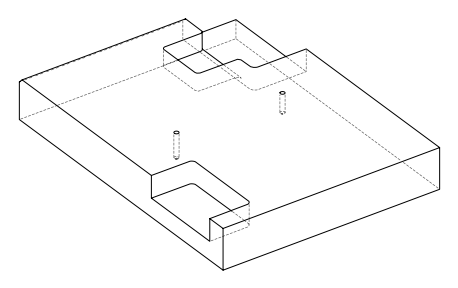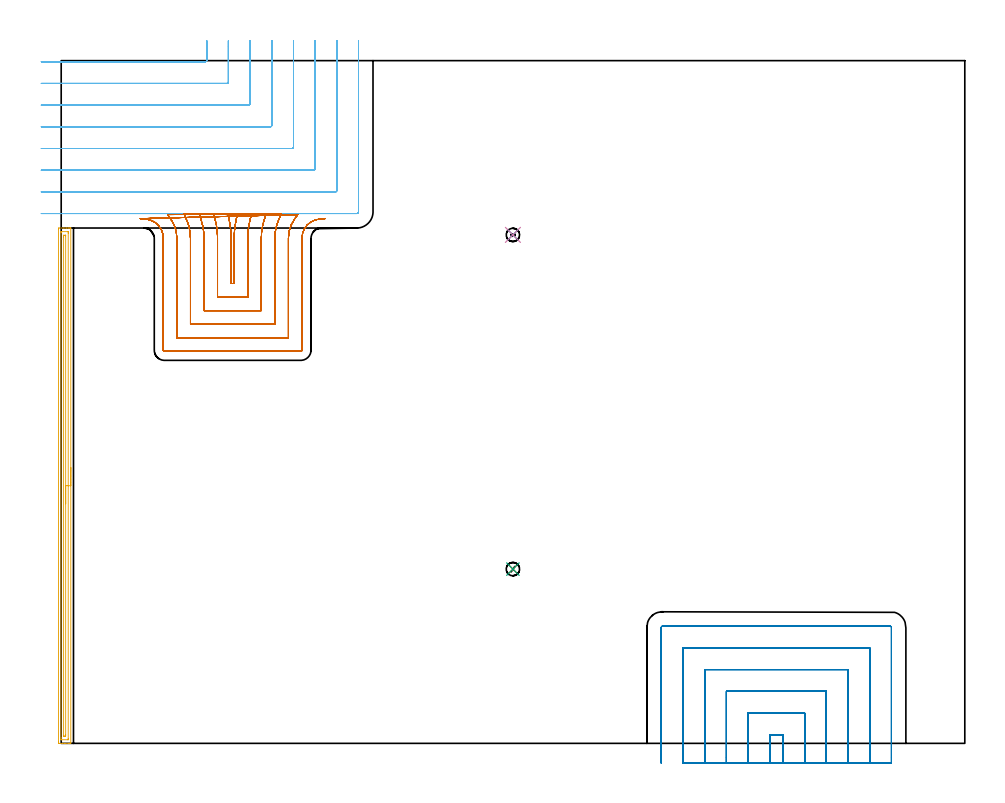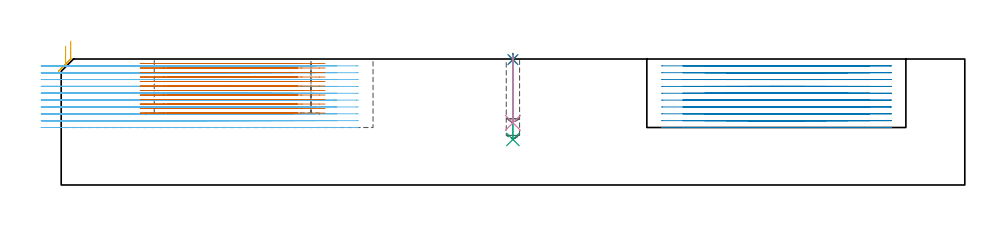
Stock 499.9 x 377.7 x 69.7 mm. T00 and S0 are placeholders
(PLAN: 8 operations, 5 tool changes, 102.3 min)
(1 SPOT_DRILL | STEP1POCKET | NXT0321_9005460120000 | 0.03 min | 3 mm3)
(2 SPOT_DRILL_1 | STEP1POCKET_1 | NXT0321_9005460120000 | 0.03 min | 0 mm3)
(3 DRILL_BLIND_HOLE_INTO_CENTER | STEP1POCKET | UGT0301_194 | 0.19 min | 1830 mm3)
(4 DRILL_BLIND_HOLE_INTO_CENTER_1 | STEP1POCKET_1 | UGT0301_194 | 0.15 min | 1438 mm3)
(5 AREA_MILL | FG_CHAMFER_SURFACE | UGT0205_001 | 7.02 min | 6691 mm3)
(6 MILL_CORNER_NOTCH_RECTANGULAR | CORNER_NOTCH_RECTANGULAR | NXT0201_012 | Follow Part, ap 4, ae 75% | 32.48 min | 604676 mm3)
(7 MILL_OPEN_POCKET | POCKET_OPEN | NXT0201_013 | Follow Part, ap 2.5, ae 75% | 29.14 min | 189781 mm3)
(8 MILL_SLOT | SLOT_PARTIAL_RECTANGULAR | NXT0201_012 | Follow Part, ap 4, ae 75% | 33.3 min | 394210 mm3)
(TOOL NXT0321_9005460120000 | NC Spot Drill, 142deg, 12mm, Carbide, Uncoated | D12 PA142 FL30 Z2)
(TOOL UGT0301_194 | Twist Drill 7.4 mm | D7.4 PA118 FL66 Z2)
(TOOL UGT0205_001 | Chamfer Mill 20 x 3 x 45 deg. | D20 FL50 Z2)
(TOOL NXT0201_012 | ENDMILL 16mm [2P460-1600-NA 1630] | D16 FL38 Z6)
(TOOL NXT0201_013 | ENDMILL 10mm | D10 FL30 Z4)
(OP 1 SPOT_DRILL)
G17 G21 G94 G90
T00 M6
G54
G17 G0 G90 X249.9 Y96.4 S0 M3
G43 Z79.7 H0
G94 G81 G98 Z69.381 F250. R72.7
G80
M5
M2
(OP 2 SPOT_DRILL_1)
G17 G21 G94 G90
T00 M6
G54
G17 G0 G90 X249.9 Y281.3 S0 M3
G43 Z79.7 H0
G94 G81 G98 Z69.381 F250. R72.7
G80
M5
M2
(OP 3 DRILL_BLIND_HOLE_INTO_CENTER)
G17 G21 G94 G90
T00 M6
G54
G17 G0 G90 X249.9 Y96.4 S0 M3
G43 Z79.7 H0
G94 G81 G98 Z25.2 F250. R71.7
G80
M5
M2
(OP 4 DRILL_BLIND_HOLE_INTO_CENTER_1)
G17 G21 G94 G90
T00 M6
G54
G17 G0 G90 X249.9 Y281.3 S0 M3
G43 Z79.7 H0
G94 G81 G98 Z34.4 F250. R71.7
G80
M5
M2
(OP 5 AREA_MILL)
G17 G21 G94 G90
T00 M6
G54
G17 G0 G90 X5.3 Y152.55 S1061 M3
G43 Z79.7 H0
G94 G1 Y152.512 Z78.828 F250.
Y152.398 Z77.963
Y152.209 Z77.112
Y151.947 Z76.28
Y151.613 Z75.474
Y151.21 Z74.7
Y150.742 Z73.964
Y150.21 Z73.272
Y149.621 Z72.629
Y148.978 Z72.039
Y148.286 Z71.508
Y147.55 Z71.04
Y146.776 Z70.637
Y145.97 Z70.303
Y145.138 Z70.041
Y144.286 Z69.852
Y143.422 Z69.738
Y142.55 Z69.7
Y0.163
X5.298 Y0.01 Z69.688
X5.177 Y0.002 Z69.569
X5.051 Y0. Z69.45
X4.721 Z69.12
X4.084 Z68.479
X2.018 Z66.416
X0.59 Z64.985
X-1.066 Z63.331
X-1.158 Y0.001 Z63.239
X-1.493 Y0.01 Z62.904
X-1.498 Y0.262 Z62.901
X-1.5 Y0.609 Z62.9
Y0.959
Y284.491
X-1.498 Y284.838 Z62.901
X-1.493 Y285.09 Z62.904
X-1.158 Y285.1 Z63.239
X1.463 Z65.858
X2.892 Z67.289
X4.084 Z68.479
X4.721 Z69.12
X5.051 Z69.45
X5.177 Y285.098 Z69.569
X5.298 Y285.09 Z69.688
X5.3 Y284.937 Z69.7
Y142.55
X3.886 Z68.286
Y2.597
X3.885 Y2.394 Z68.285
X3.88 Y2.05 Z68.28
X3.879 Y2.016 Z68.279
X3.828 Y2.01 Z68.228
X3.725 Y2.003 Z68.125
X3.596 Y2. Z67.996
X0.101 Y2.001 Z64.501
X-0.039 Y2.006 Z64.361
X-0.065 Y2.01 Z64.335
X-0.079 Y2.019 Z64.321
X-0.081 Y2.049 Z64.319
X-0.085 Y2.191 Z64.315
X-0.086 Y2.394 Z64.314
Y3.085
X-0.085 Y282.503 Z64.315
X-0.084 Y282.706 Z64.316
X-0.08 Y283.05 Z64.32
X-0.079 Y283.084 Z64.321
X-0.028 Y283.09 Z64.372
X0.075 Y283.097 Z64.475
X0.204 Y283.1 Z64.604
X3.699 Y283.099 Z68.099
X3.839 Y283.094 Z68.239
X3.865 Y283.09 Z68.265
X3.879 Y283.081 Z68.279
X3.881 Y283.051 Z68.281
X3.885 Y282.909 Z68.285
X3.886 Y282.706 Z68.286
Y282.016
Y142.55
X2.472 Z66.872
X2.471 Y4.935 Z66.871
X2.468 Y4.18 Z66.868
X2.465 Y4.049 Z66.865
X2.462 Y4.01 Z66.862
X2.424 Y4.007 Z66.824
X2.337 Y4.004 Z66.737
X1.639 Y4. Z66.039
X1.463 Y4.001 Z65.863
X1.405 Y4.003 Z65.805
X1.358 Y4.008 Z65.758
X1.335 Y4.012 Z65.735
X1.334 Y4.043 Z65.734
X1.33 Y4.18 Z65.73
X1.329 Y4.317 Z65.729
Y280.165
X1.332 Y280.92 Z65.732
X1.335 Y281.051 Z65.735
X1.338 Y281.09 Z65.738
X1.376 Y281.093 Z65.776
X1.463 Y281.096 Z65.863
X2.161 Y281.1 Z66.561
X2.337 Y281.099 Z66.737
X2.395 Y281.097 Z66.795
X2.442 Y281.092 Z66.842
X2.465 Y281.088 Z66.865
X2.466 Y281.057 Z66.866
X2.47 Y280.92 Z66.87
X2.471 Y280.783 Z66.871
X2.472 Y142.55 Z66.872
Y141.678 Z66.91
Y140.814 Z67.023
Y139.962 Z67.212
Y139.13 Z67.475
Y138.324 Z67.808
Y137.55 Z68.211
Y136.814 Z68.68
Y136.122 Z69.211
Y135.479 Z69.8
Y134.89 Z70.444
Y134.358 Z71.136
Y133.89 Z71.872
Y133.487 Z72.645
Y133.153 Z73.451
Y132.891 Z74.283
Y132.702 Z75.135
Y132.588 Z76.
Y132.55 Z76.872
G0 Z79.7
M5
M2
(OP 6 MILL_CORNER_NOTCH_RECTANGULAR)
G17 G21 G94 G90
T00 M6
G54
G17 G0 G90 X-11. Y377.1 S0 M3
G43 Z79.7 H1
Z65.91
G94 G1 X-8. F250.
X79.707 F500.
G3 X80.5 Y377.893 R0.8
G1 Y385.7
Y388.7 F250.
G0 Z79.7
X-11. Y365.1
Z65.91
G1 X-8.
X91.707 F500.
G3 X92.5 Y365.893 R0.8
G1 Y385.7
Y388.7 F250.
G0 Z79.7
X-11. Y353.1
Z65.91
G1 X-8.
X103.706 F500.
G3 X104.5 Y353.894 R0.8
G1 Y385.7
Y388.7 F250.
G0 Z79.7
X-11. Y341.1
Z65.91
G1 X-8.
X115.706 F500.
G3 X116.5 Y341.894 R0.8
G1 Y385.7
Y388.7 F250.
G0 Z79.7
X-11. Y329.1
Z65.91
G1 X-8.
X127.705 F500.
G3 X128.5 Y329.895 R0.8
G1 Y385.7
Y388.7 F250.
G0 Z79.7
X-11. Y317.1
Z65.91
G1 X-8.
X139.705 F500.
G3 X140.5 Y317.895 R0.8
G1 Y385.7
Y388.7 F250.
G0 Z79.7
X-11. Y305.1
Z65.91
G1 X-8.
X151.705 F500.
G3 X152.5 Y305.895 R0.8
G1 Y385.7
Y388.7 F250.
G0 Z79.7
X-11. Y293.1
Z65.91
G1 X-8.
X163.5 F500.
G3 X164.5 Y294.1 R1.
G1 Y385.7
Y388.7 F250.
G0 Z79.7
X-11. Y377.1
Z62.12
G1 X-8.
X79.707 F500.
G3 X80.5 Y377.893 R0.8
G1 Y385.7
Y388.7 F250.
G0 Z79.7
X-11. Y365.1
Z62.12
G1 X-8.
X91.707 F500.
G3 X92.5 Y365.893 R0.8
G1 Y385.7
Y388.7 F250.
G0 Z79.7
X-11. Y353.1
Z62.12
G1 X-8.
X103.706 F500.
G3 X104.5 Y353.894 R0.8
G1 Y385.7
Y388.7 F250.
G0 Z79.7
X-11. Y341.1
Z62.12
G1 X-8.
X115.706 F500.
G3 X116.5 Y341.894 R0.8
G1 Y385.7
Y388.7 F250.
G0 Z79.7
X-11. Y329.1
Z62.12
G1 X-8.
X127.705 F500.
G3 X128.5 Y329.895 R0.8
G1 Y385.7
Y388.7 F250.
G0 Z79.7
X-11. Y317.1
Z62.12
G1 X-8.
X139.705 F500.
G3 X140.5 Y317.895 R0.8
G1 Y385.7
Y388.7 F250.
G0 Z79.7
X-11. Y305.1
Z62.12
G1 X-8.
X151.705 F500.
G3 X152.5 Y305.895 R0.8
G1 Y385.7
Y388.7 F250.
G0 Z79.7
X-11. Y293.1
Z62.12
G1 X-8.
X163.5 F500.
G3 X164.5 Y294.1 R1.
G1 Y385.7
Y388.7 F250.
G0 Z79.7
X-11. Y377.1
Z58.33
G1 X-8.
X79.707 F500.
G3 X80.5 Y377.893 R0.8
G1 Y385.7
Y388.7 F250.
G0 Z79.7
X-11. Y365.1
Z58.33
G1 X-8.
X91.707 F500.
G3 X92.5 Y365.893 R0.8
G1 Y385.7
Y388.7 F250.
G0 Z79.7
X-11. Y353.1
Z58.33
G1 X-8.
X103.706 F500.
G3 X104.5 Y353.894 R0.8
G1 Y385.7
Y388.7 F250.
G0 Z79.7
X-11. Y341.1
Z58.33
G1 X-8.
X115.706 F500.
G3 X116.5 Y341.894 R0.8
G1 Y385.7
Y388.7 F250.
G0 Z79.7
X-11. Y329.1
Z58.33
G1 X-8.
X127.705 F500.
G3 X128.5 Y329.895 R0.8
G1 Y385.7
Y388.7 F250.
G0 Z79.7
X-11. Y317.1
Z58.33
G1 X-8.
X139.705 F500.
G3 X140.5 Y317.895 R0.8
G1 Y385.7
Y388.7 F250.
G0 Z79.7
X-11. Y305.1
Z58.33
G1 X-8.
X151.705 F500.
G3 X152.5 Y305.895 R0.8
G1 Y385.7
Y388.7 F250.
G0 Z79.7
X-11. Y293.1
Z58.33
G1 X-8.
X163.5 F500.
G3 X164.5 Y294.1 R1.
G1 Y385.7
Y388.7 F250.
G0 Z79.7
X-11. Y377.1
Z54.54
G1 X-8.
X79.707 F500.
G3 X80.5 Y377.893 R0.8
G1 Y385.7
Y388.7 F250.
G0 Z79.7
X-11. Y365.1
Z54.54
G1 X-8.
X91.707 F500.
G3 X92.5 Y365.893 R0.8
G1 Y385.7
Y388.7 F250.
G0 Z79.7
X-11. Y353.1
Z54.54
G1 X-8.
X103.706 F500.
G3 X104.5 Y353.894 R0.8
G1 Y385.7
Y388.7 F250.
G0 Z79.7
X-11. Y341.1
Z54.54
G1 X-8.
X115.706 F500.
G3 X116.5 Y341.894 R0.8
G1 Y385.7
Y388.7 F250.
G0 Z79.7
X-11. Y329.1
Z54.54
G1 X-8.
X127.705 F500.
G3 X128.5 Y329.895 R0.8
G1 Y385.7
Y388.7 F250.
G0 Z79.7
X-11. Y317.1
Z54.54
G1 X-8.
X139.705 F500.
G3 X140.5 Y317.895 R0.8
G1 Y385.7
Y388.7 F250.
G0 Z79.7
X-11. Y305.1
Z54.54
G1 X-8.
X151.705 F500.
G3 X152.5 Y305.895 R0.8
G1 Y385.7
Y388.7 F250.
G0 Z79.7
X-11. Y293.1
Z54.54
G1 X-8.
X163.5 F500.
G3 X164.5 Y294.1 R1.
G1 Y385.7
Y388.7 F250.
G0 Z79.7
X-11. Y377.1
Z50.75
G1 X-8.
X79.707 F500.
G3 X80.5 Y377.893 R0.8
G1 Y385.7
Y388.7 F250.
G0 Z79.7
X-11. Y365.1
Z50.75
G1 X-8.
X91.707 F500.
G3 X92.5 Y365.893 R0.8
G1 Y385.7
Y388.7 F250.
G0 Z79.7
X-11. Y353.1
Z50.75
G1 X-8.
X103.706 F500.
G3 X104.5 Y353.894 R0.8
G1 Y385.7
Y388.7 F250.
G0 Z79.7
X-11. Y341.1
Z50.75
G1 X-8.
X115.706 F500.
G3 X116.5 Y341.894 R0.8
G1 Y385.7
Y388.7 F250.
G0 Z79.7
X-11. Y329.1
Z50.75
G1 X-8.
X127.705 F500.
G3 X128.5 Y329.895 R0.8
G1 Y385.7
Y388.7 F250.
G0 Z79.7
X-11. Y317.1
Z50.75
G1 X-8.
X139.705 F500.
G3 X140.5 Y317.895 R0.8
G1 Y385.7
Y388.7 F250.
G0 Z79.7
X-11. Y305.1
Z50.75
G1 X-8.
X151.705 F500.
G3 X152.5 Y305.895 R0.8
G1 Y385.7
Y388.7 F250.
G0 Z79.7
X-11. Y293.1
Z50.75
G1 X-8.
X163.5 F500.
G3 X164.5 Y294.1 R1.
G1 Y385.7
Y388.7 F250.
G0 Z79.7
X-11. Y377.1
Z46.96
G1 X-8.
X79.707 F500.
G3 X80.5 Y377.893 R0.8
G1 Y385.7
Y388.7 F250.
G0 Z79.7
X-11. Y365.1
Z46.96
G1 X-8.
X91.707 F500.
G3 X92.5 Y365.893 R0.8
G1 Y385.7
Y388.7 F250.
G0 Z79.7
X-11. Y353.1
Z46.96
G1 X-8.
X103.706 F500.
G3 X104.5 Y353.894 R0.8
G1 Y385.7
Y388.7 F250.
G0 Z79.7
X-11. Y341.1
Z46.96
G1 X-8.
X115.706 F500.
G3 X116.5 Y341.894 R0.8
G1 Y385.7
Y388.7 F250.
G0 Z79.7
X-11. Y329.1
Z46.96
G1 X-8.
X127.705 F500.
G3 X128.5 Y329.895 R0.8
G1 Y385.7
Y388.7 F250.
G0 Z79.7
X-11. Y317.1
Z46.96
G1 X-8.
X139.705 F500.
G3 X140.5 Y317.895 R0.8
G1 Y385.7
Y388.7 F250.
G0 Z79.7
X-11. Y305.1
Z46.96
G1 X-8.
X151.705 F500.
G3 X152.5 Y305.895 R0.8
G1 Y385.7
Y388.7 F250.
G0 Z79.7
X-11. Y293.1
Z46.96
G1 X-8.
X163.5 F500.
G3 X164.5 Y294.1 R1.
G1 Y385.7
Y388.7 F250.
G0 Z79.7
X-11. Y377.1
Z43.17
G1 X-8.
X79.707 F500.
G3 X80.5 Y377.893 R0.8
G1 Y385.7
Y388.7 F250.
G0 Z79.7
X-11. Y365.1
Z43.17
G1 X-8.
X91.707 F500.
G3 X92.5 Y365.893 R0.8
G1 Y385.7
Y388.7 F250.
G0 Z79.7
X-11. Y353.1
Z43.17
G1 X-8.
X103.706 F500.
G3 X104.5 Y353.894 R0.8
G1 Y385.7
Y388.7 F250.
G0 Z79.7
X-11. Y341.1
Z43.17
G1 X-8.
X115.706 F500.
G3 X116.5 Y341.894 R0.8
G1 Y385.7
Y388.7 F250.
G0 Z79.7
X-11. Y329.1
Z43.17
G1 X-8.
X127.705 F500.
G3 X128.5 Y329.895 R0.8
G1 Y385.7
Y388.7 F250.
G0 Z79.7
X-11. Y317.1
Z43.17
G1 X-8.
X139.705 F500.
G3 X140.5 Y317.895 R0.8
G1 Y385.7
Y388.7 F250.
G0 Z79.7
X-11. Y305.1
Z43.17
G1 X-8.
X151.705 F500.
G3 X152.5 Y305.895 R0.8
G1 Y385.7
Y388.7 F250.
G0 Z79.7
X-11. Y293.1
Z43.17
G1 X-8.
X163.5 F500.
G3 X164.5 Y294.1 R1.
G1 Y385.7
Y388.7 F250.
G0 Z79.7
X-11. Y377.1
Z39.38
G1 X-8.
X79.707 F500.
G3 X80.5 Y377.893 R0.8
G1 Y385.7
Y388.7 F250.
G0 Z79.7
X-11. Y365.1
Z39.38
G1 X-8.
X91.707 F500.
G3 X92.5 Y365.893 R0.8
G1 Y385.7
Y388.7 F250.
G0 Z79.7
X-11. Y353.1
Z39.38
G1 X-8.
X103.706 F500.
G3 X104.5 Y353.894 R0.8
G1 Y385.7
Y388.7 F250.
G0 Z79.7
X-11. Y341.1
Z39.38
G1 X-8.
X115.706 F500.
G3 X116.5 Y341.894 R0.8
G1 Y385.7
Y388.7 F250.
G0 Z79.7
X-11. Y329.1
Z39.38
G1 X-8.
X127.705 F500.
G3 X128.5 Y329.895 R0.8
G1 Y385.7
Y388.7 F250.
G0 Z79.7
X-11. Y317.1
Z39.38
G1 X-8.
X139.705 F500.
G3 X140.5 Y317.895 R0.8
G1 Y385.7
Y388.7 F250.
G0 Z79.7
X-11. Y305.1
Z39.38
G1 X-8.
X151.705 F500.
G3 X152.5 Y305.895 R0.8
G1 Y385.7
Y388.7 F250.
G0 Z79.7
X-11. Y293.1
Z39.38
G1 X-8.
X163.5 F500.
G3 X164.5 Y294.1 R1.
G1 Y385.7
Y388.7 F250.
G0 Z79.7
X-11. Y377.1
Z35.59
G1 X-8.
X79.707 F500.
G3 X80.5 Y377.893 R0.8
G1 Y385.7
Y388.7 F250.
G0 Z79.7
X-11. Y365.1
Z35.59
G1 X-8.
X91.707 F500.
G3 X92.5 Y365.893 R0.8
G1 Y385.7
Y388.7 F250.
G0 Z79.7
X-11. Y353.1
Z35.59
G1 X-8.
X103.706 F500.
G3 X104.5 Y353.894 R0.8
G1 Y385.7
Y388.7 F250.
G0 Z79.7
X-11. Y341.1
Z35.59
G1 X-8.
X115.706 F500.
G3 X116.5 Y341.894 R0.8
G1 Y385.7
Y388.7 F250.
G0 Z79.7
X-11. Y329.1
Z35.59
G1 X-8.
X127.705 F500.
G3 X128.5 Y329.895 R0.8
G1 Y385.7
Y388.7 F250.
G0 Z79.7
X-11. Y317.1
Z35.59
G1 X-8.
X139.705 F500.
G3 X140.5 Y317.895 R0.8
G1 Y385.7
Y388.7 F250.
G0 Z79.7
X-11. Y305.1
Z35.59
G1 X-8.
X151.705 F500.
G3 X152.5 Y305.895 R0.8
G1 Y385.7
Y388.7 F250.
G0 Z79.7
X-11. Y293.1
Z35.59
G1 X-8.
X163.5 F500.
G3 X164.5 Y294.1 R1.
G1 Y385.7
Y388.7 F250.
G0 Z79.7
X-11. Y377.1
Z31.8
G1 X-8.
X79.707 F500.
G3 X80.5 Y377.893 R0.8
G1 Y385.7
Y388.7 F250.
G0 Z79.7
X-11. Y365.1
Z31.8
G1 X-8.
X91.707 F500.
G3 X92.5 Y365.893 R0.8
G1 Y385.7
Y388.7 F250.
G0 Z79.7
X-11. Y353.1
Z31.8
G1 X-8.
X103.706 F500.
G3 X104.5 Y353.894 R0.8
G1 Y385.7
Y388.7 F250.
G0 Z79.7
X-11. Y341.1
Z31.8
G1 X-8.
X115.706 F500.
G3 X116.5 Y341.894 R0.8
G1 Y385.7
Y388.7 F250.
G0 Z79.7
X-11. Y329.1
Z31.8
G1 X-8.
X127.705 F500.
G3 X128.5 Y329.895 R0.8
G1 Y385.7
Y388.7 F250.
G0 Z79.7
X-11. Y317.1
Z31.8
G1 X-8.
X139.705 F500.
G3 X140.5 Y317.895 R0.8
G1 Y385.7
Y388.7 F250.
G0 Z79.7
X-11. Y305.1
Z31.8
G1 X-8.
X151.705 F500.
G3 X152.5 Y305.895 R0.8
G1 Y385.7
Y388.7 F250.
G0 Z79.7
X-11. Y293.1
Z31.8
G1 X-8.
X163.5 F500.
G3 X164.5 Y294.1 R1.
G1 Y385.7
Y388.7 F250.
G0 Z79.7
M5
M2
(OP 7 MILL_OPEN_POCKET)
G17 G21 G94 G90
T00 M6
G54
G17 G0 G90 X92.156 Y293.026 S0 M3
G43 Z79.7 H0
Z67.208
G94 G1 X92.817 Y290.1 F250.
G2 X94. Y279.5 R48.1 F500.
G1 Y254.4
X95.7
Y279.5
G2 X96.883 Y290.1 R48.1
G1 X97.544 Y293.026 F250.
X84.309 Y292.996 F500.
X85.092 Y290.1 F250.
G2 X86.5 Y279.5 R40.6 F500.
G1 Y246.9
X103.2
Y279.5
G2 X104.608 Y290.1 R40.6
G1 X105.391 Y292.996 F250.
X76.296 Y292.942 F500.
X77.257 Y290.1 F250.
G2 X79. Y279.5 R33.1 F500.
G1 Y239.4
X110.7
Y279.5
G2 X112.443 Y290.1 R33.1
G1 X113.404 Y292.942 F250.
X67.96 Y292.831 F500.
X69.202 Y290.1 F250.
G2 X71.5 Y279.5 R25.6 F500.
G1 Y231.9
X118.2
Y279.5
G2 X120.498 Y290.1 R25.6
G1 X121.74 Y292.831 F250.
X58.814 Y292.532 F500.
X60.571 Y290.1 F250.
G2 X64. Y279.5 R18.1 F500.
G1 Y224.4
X125.7
Y279.5
G2 X129.129 Y290.1 R18.1
G1 X130.886 Y292.532 F250.
X43.705 Y290.296 F500.
X46.697 Y290.07 F250.
G2 X56.5 Y279.5 R10.6 F500.
G1 Y217.5
G3 X57.1 Y216.9 R0.6
G1 X132.6
G3 X133.2 Y217.5 R0.6
G1 Y279.5
G2 X143.003 Y290.07 R10.6
G1 X145.995 Y290.296 F250.
G0 X92.156 Y293.026 Z64.717
G1 X92.817 Y290.1
G2 X94. Y279.5 R48.1 F500.
G1 Y254.4
X95.7
Y279.5
G2 X96.883 Y290.1 R48.1
G1 X97.544 Y293.026 F250.
X84.309 Y292.996 F500.
X85.092 Y290.1 F250.
G2 X86.5 Y279.5 R40.6 F500.
G1 Y246.9
X103.2
Y279.5
G2 X104.608 Y290.1 R40.6
G1 X105.391 Y292.996 F250.
X76.296 Y292.942 F500.
X77.257 Y290.1 F250.
G2 X79. Y279.5 R33.1 F500.
G1 Y239.4
X110.7
Y279.5
G2 X112.443 Y290.1 R33.1
G1 X113.404 Y292.942 F250.
X67.96 Y292.831 F500.
X69.202 Y290.1 F250.
G2 X71.5 Y279.5 R25.6 F500.
G1 Y231.9
X118.2
Y279.5
G2 X120.498 Y290.1 R25.6
G1 X121.74 Y292.831 F250.
X58.814 Y292.532 F500.
X60.571 Y290.1 F250.
G2 X64. Y279.5 R18.1 F500.
G1 Y224.4
X125.7
Y279.5
G2 X129.129 Y290.1 R18.1
G1 X130.886 Y292.532 F250.
X43.705 Y290.296 F500.
X46.697 Y290.07 F250.
G2 X56.5 Y279.5 R10.6 F500.
G1 Y217.5
G3 X57.1 Y216.9 R0.6
G1 X132.6
G3 X133.2 Y217.5 R0.6
G1 Y279.5
G2 X143.003 Y290.07 R10.6
G1 X145.995 Y290.296 F250.
G0 X92.156 Y293.026 Z62.225
G1 X92.817 Y290.1
G2 X94. Y279.5 R48.1 F500.
G1 Y254.4
X95.7
Y279.5
G2 X96.883 Y290.1 R48.1
G1 X97.544 Y293.026 F250.
X84.309 Y292.996 F500.
X85.092 Y290.1 F250.
G2 X86.5 Y279.5 R40.6 F500.
G1 Y246.9
X103.2
Y279.5
G2 X104.608 Y290.1 R40.6
G1 X105.391 Y292.996 F250.
X76.296 Y292.942 F500.
X77.257 Y290.1 F250.
G2 X79. Y279.5 R33.1 F500.
G1 Y239.4
X110.7
Y279.5
G2 X112.443 Y290.1 R33.1
G1 X113.404 Y292.942 F250.
X67.96 Y292.831 F500.
X69.202 Y290.1 F250.
G2 X71.5 Y279.5 R25.6 F500.
G1 Y231.9
X118.2
Y279.5
G2 X120.498 Y290.1 R25.6
G1 X121.74 Y292.831 F250.
X58.814 Y292.532 F500.
X60.571 Y290.1 F250.
G2 X64. Y279.5 R18.1 F500.
G1 Y224.4
X125.7
Y279.5
G2 X129.129 Y290.1 R18.1
G1 X130.886 Y292.532 F250.
X43.705 Y290.296 F500.
X46.697 Y290.07 F250.
G2 X56.5 Y279.5 R10.6 F500.
G1 Y217.5
G3 X57.1 Y216.9 R0.6
G1 X132.6
G3 X133.2 Y217.5 R0.6
G1 Y279.5
G2 X143.003 Y290.07 R10.6
G1 X145.995 Y290.296 F250.
G0 X92.156 Y293.026 Z59.733
G1 X92.817 Y290.1
G2 X94. Y279.5 R48.1 F500.
G1 Y254.4
X95.7
Y279.5
G2 X96.883 Y290.1 R48.1
G1 X97.544 Y293.026 F250.
X84.309 Y292.996 F500.
X85.092 Y290.1 F250.
G2 X86.5 Y279.5 R40.6 F500.
G1 Y246.9
X103.2
Y279.5
G2 X104.608 Y290.1 R40.6
G1 X105.391 Y292.996 F250.
X76.296 Y292.942 F500.
X77.257 Y290.1 F250.
G2 X79. Y279.5 R33.1 F500.
G1 Y239.4
X110.7
Y279.5
G2 X112.443 Y290.1 R33.1
G1 X113.404 Y292.942 F250.
X67.96 Y292.831 F500.
X69.202 Y290.1 F250.
G2 X71.5 Y279.5 R25.6 F500.
G1 Y231.9
X118.2
Y279.5
G2 X120.498 Y290.1 R25.6
G1 X121.74 Y292.831 F250.
X58.814 Y292.532 F500.
X60.571 Y290.1 F250.
G2 X64. Y279.5 R18.1 F500.
G1 Y224.4
X125.7
Y279.5
G2 X129.129 Y290.1 R18.1
G1 X130.886 Y292.532 F250.
X43.705 Y290.296 F500.
X46.697 Y290.07 F250.
G2 X56.5 Y279.5 R10.6 F500.
G1 Y217.5
G3 X57.1 Y216.9 R0.6
G1 X132.6
G3 X133.2 Y217.5 R0.6
G1 Y279.5
G2 X143.003 Y290.07 R10.6
G1 X145.995 Y290.296 F250.
G0 X92.156 Y293.026 Z57.242
G1 X92.817 Y290.1
G2 X94. Y279.5 R48.1 F500.
G1 Y254.4
X95.7
Y279.5
G2 X96.883 Y290.1 R48.1
G1 X97.544 Y293.026 F250.
X84.309 Y292.996 F500.
X85.092 Y290.1 F250.
G2 X86.5 Y279.5 R40.6 F500.
G1 Y246.9
X103.2
Y279.5
G2 X104.608 Y290.1 R40.6
G1 X105.391 Y292.996 F250.
X76.296 Y292.942 F500.
X77.257 Y290.1 F250.
G2 X79. Y279.5 R33.1 F500.
G1 Y239.4
X110.7
Y279.5
G2 X112.443 Y290.1 R33.1
G1 X113.404 Y292.942 F250.
X67.96 Y292.831 F500.
X69.202 Y290.1 F250.
G2 X71.5 Y279.5 R25.6 F500.
G1 Y231.9
X118.2
Y279.5
G2 X120.498 Y290.1 R25.6
G1 X121.74 Y292.831 F250.
X58.814 Y292.532 F500.
X60.571 Y290.1 F250.
G2 X64. Y279.5 R18.1 F500.
G1 Y224.4
X125.7
Y279.5
G2 X129.129 Y290.1 R18.1
G1 X130.886 Y292.532 F250.
X43.705 Y290.296 F500.
X46.697 Y290.07 F250.
G2 X56.5 Y279.5 R10.6 F500.
G1 Y217.5
G3 X57.1 Y216.9 R0.6
G1 X132.6
G3 X133.2 Y217.5 R0.6
G1 Y279.5
G2 X143.003 Y290.07 R10.6
G1 X145.995 Y290.296 F250.
G0 X92.156 Y293.026 Z54.75
G1 X92.817 Y290.1
G2 X94. Y279.5 R48.1 F500.
G1 Y254.4
X95.7
Y279.5
G2 X96.883 Y290.1 R48.1
G1 X97.544 Y293.026 F250.
X84.309 Y292.996 F500.
X85.092 Y290.1 F250.
G2 X86.5 Y279.5 R40.6 F500.
G1 Y246.9
X103.2
Y279.5
G2 X104.608 Y290.1 R40.6
G1 X105.391 Y292.996 F250.
X76.296 Y292.942 F500.
X77.257 Y290.1 F250.
G2 X79. Y279.5 R33.1 F500.
G1 Y239.4
X110.7
Y279.5
G2 X112.443 Y290.1 R33.1
G1 X113.404 Y292.942 F250.
X67.96 Y292.831 F500.
X69.202 Y290.1 F250.
G2 X71.5 Y279.5 R25.6 F500.
G1 Y231.9
X118.2
Y279.5
G2 X120.498 Y290.1 R25.6
G1 X121.74 Y292.831 F250.
X58.814 Y292.532 F500.
X60.571 Y290.1 F250.
G2 X64. Y279.5 R18.1 F500.
G1 Y224.4
X125.7
Y279.5
G2 X129.129 Y290.1 R18.1
G1 X130.886 Y292.532 F250.
X43.705 Y290.296 F500.
X46.697 Y290.07 F250.
G2 X56.5 Y279.5 R10.6 F500.
G1 Y217.5
G3 X57.1 Y216.9 R0.6
G1 X132.6
G3 X133.2 Y217.5 R0.6
G1 Y279.5
G2 X143.003 Y290.07 R10.6
G1 X145.995 Y290.296 F250.
G0 X92.156 Y293.026 Z52.258
G1 X92.817 Y290.1
G2 X94. Y279.5 R48.1 F500.
G1 Y254.4
X95.7
Y279.5
G2 X96.883 Y290.1 R48.1
G1 X97.544 Y293.026 F250.
X84.309 Y292.996 F500.
X85.092 Y290.1 F250.
G2 X86.5 Y279.5 R40.6 F500.
G1 Y246.9
X103.2
Y279.5
G2 X104.608 Y290.1 R40.6
G1 X105.391 Y292.996 F250.
X76.296 Y292.942 F500.
X77.257 Y290.1 F250.
G2 X79. Y279.5 R33.1 F500.
G1 Y239.4
X110.7
Y279.5
G2 X112.443 Y290.1 R33.1
G1 X113.404 Y292.942 F250.
X67.96 Y292.831 F500.
X69.202 Y290.1 F250.
G2 X71.5 Y279.5 R25.6 F500.
G1 Y231.9
X118.2
Y279.5
G2 X120.498 Y290.1 R25.6
G1 X121.74 Y292.831 F250.
X58.814 Y292.532 F500.
X60.571 Y290.1 F250.
G2 X64. Y279.5 R18.1 F500.
G1 Y224.4
X125.7
Y279.5
G2 X129.129 Y290.1 R18.1
G1 X130.886 Y292.532 F250.
X43.705 Y290.296 F500.
X46.697 Y290.07 F250.
G2 X56.5 Y279.5 R10.6 F500.
G1 Y217.5
G3 X57.1 Y216.9 R0.6
G1 X132.6
G3 X133.2 Y217.5 R0.6
G1 Y279.5
G2 X143.003 Y290.07 R10.6
G1 X145.995 Y290.296 F250.
G0 X92.156 Y293.026 Z49.767
G1 X92.817 Y290.1
G2 X94. Y279.5 R48.1 F500.
G1 Y254.4
X95.7
Y279.5
G2 X96.883 Y290.1 R48.1
G1 X97.544 Y293.026 F250.
X84.309 Y292.996 F500.
X85.092 Y290.1 F250.
G2 X86.5 Y279.5 R40.6 F500.
G1 Y246.9
X103.2
Y279.5
G2 X104.608 Y290.1 R40.6
G1 X105.391 Y292.996 F250.
X76.296 Y292.942 F500.
X77.257 Y290.1 F250.
G2 X79. Y279.5 R33.1 F500.
G1 Y239.4
X110.7
Y279.5
G2 X112.443 Y290.1 R33.1
G1 X113.404 Y292.942 F250.
X67.96 Y292.831 F500.
X69.202 Y290.1 F250.
G2 X71.5 Y279.5 R25.6 F500.
G1 Y231.9
X118.2
Y279.5
G2 X120.498 Y290.1 R25.6
G1 X121.74 Y292.831 F250.
X58.814 Y292.532 F500.
X60.571 Y290.1 F250.
G2 X64. Y279.5 R18.1 F500.
G1 Y224.4
X125.7
Y279.5
G2 X129.129 Y290.1 R18.1
G1 X130.886 Y292.532 F250.
X43.705 Y290.296 F500.
X46.697 Y290.07 F250.
G2 X56.5 Y279.5 R10.6 F500.
G1 Y217.5
G3 X57.1 Y216.9 R0.6
G1 X132.6
G3 X133.2 Y217.5 R0.6
G1 Y279.5
G2 X143.003 Y290.07 R10.6
G1 X145.995 Y290.296 F250.
G0 X92.156 Y293.026 Z47.275
G1 X92.817 Y290.1
G2 X94. Y279.5 R48.1 F500.
G1 Y254.4
X95.7
Y279.5
G2 X96.883 Y290.1 R48.1
G1 X97.544 Y293.026 F250.
X84.309 Y292.996 F500.
X85.092 Y290.1 F250.
G2 X86.5 Y279.5 R40.6 F500.
G1 Y246.9
X103.2
Y279.5
G2 X104.608 Y290.1 R40.6
G1 X105.391 Y292.996 F250.
X76.296 Y292.942 F500.
X77.257 Y290.1 F250.
G2 X79. Y279.5 R33.1 F500.
G1 Y239.4
X110.7
Y279.5
G2 X112.443 Y290.1 R33.1
G1 X113.404 Y292.942 F250.
X67.96 Y292.831 F500.
X69.202 Y290.1 F250.
G2 X71.5 Y279.5 R25.6 F500.
G1 Y231.9
X118.2
Y279.5
G2 X120.498 Y290.1 R25.6
G1 X121.74 Y292.831 F250.
X58.814 Y292.532 F500.
X60.571 Y290.1 F250.
G2 X64. Y279.5 R18.1 F500.
G1 Y224.4
X125.7
Y279.5
G2 X129.129 Y290.1 R18.1
G1 X130.886 Y292.532 F250.
X43.705 Y290.296 F500.
X46.697 Y290.07 F250.
G2 X56.5 Y279.5 R10.6 F500.
G1 Y217.5
G3 X57.1 Y216.9 R0.6
G1 X132.6
G3 X133.2 Y217.5 R0.6
G1 Y279.5
G2 X143.003 Y290.07 R10.6
G1 X145.995 Y290.296 F250.
G0 X92.156 Y293.026 Z44.783
G1 X92.817 Y290.1
G2 X94. Y279.5 R48.1 F500.
G1 Y254.4
X95.7
Y279.5
G2 X96.883 Y290.1 R48.1
G1 X97.544 Y293.026 F250.
X84.309 Y292.996 F500.
X85.092 Y290.1 F250.
G2 X86.5 Y279.5 R40.6 F500.
G1 Y246.9
X103.2
Y279.5
G2 X104.608 Y290.1 R40.6
G1 X105.391 Y292.996 F250.
X76.296 Y292.942 F500.
X77.257 Y290.1 F250.
G2 X79. Y279.5 R33.1 F500.
G1 Y239.4
X110.7
Y279.5
G2 X112.443 Y290.1 R33.1
G1 X113.404 Y292.942 F250.
X67.96 Y292.831 F500.
X69.202 Y290.1 F250.
G2 X71.5 Y279.5 R25.6 F500.
G1 Y231.9
X118.2
Y279.5
G2 X120.498 Y290.1 R25.6
G1 X121.74 Y292.831 F250.
X58.814 Y292.532 F500.
X60.571 Y290.1 F250.
G2 X64. Y279.5 R18.1 F500.
G1 Y224.4
X125.7
Y279.5
G2 X129.129 Y290.1 R18.1
G1 X130.886 Y292.532 F250.
X43.705 Y290.296 F500.
X46.697 Y290.07 F250.
G2 X56.5 Y279.5 R10.6 F500.
G1 Y217.5
G3 X57.1 Y216.9 R0.6
G1 X132.6
G3 X133.2 Y217.5 R0.6
G1 Y279.5
G2 X143.003 Y290.07 R10.6
G1 X145.995 Y290.296 F250.
G0 X92.156 Y293.026 Z42.292
G1 X92.817 Y290.1
G2 X94. Y279.5 R48.1 F500.
G1 Y254.4
X95.7
Y279.5
G2 X96.883 Y290.1 R48.1
G1 X97.544 Y293.026 F250.
X84.309 Y292.996 F500.
X85.092 Y290.1 F250.
G2 X86.5 Y279.5 R40.6 F500.
G1 Y246.9
X103.2
Y279.5
G2 X104.608 Y290.1 R40.6
G1 X105.391 Y292.996 F250.
X76.296 Y292.942 F500.
X77.257 Y290.1 F250.
G2 X79. Y279.5 R33.1 F500.
G1 Y239.4
X110.7
Y279.5
G2 X112.443 Y290.1 R33.1
G1 X113.404 Y292.942 F250.
X67.96 Y292.831 F500.
X69.202 Y290.1 F250.
G2 X71.5 Y279.5 R25.6 F500.
G1 Y231.9
X118.2
Y279.5
G2 X120.498 Y290.1 R25.6
G1 X121.74 Y292.831 F250.
X58.814 Y292.532 F500.
X60.571 Y290.1 F250.
G2 X64. Y279.5 R18.1 F500.
G1 Y224.4
X125.7
Y279.5
G2 X129.129 Y290.1 R18.1
G1 X130.886 Y292.532 F250.
X43.705 Y290.296 F500.
X46.697 Y290.07 F250.
G2 X56.5 Y279.5 R10.6 F500.
G1 Y217.5
G3 X57.1 Y216.9 R0.6
G1 X132.6
G3 X133.2 Y217.5 R0.6
G1 Y279.5
G2 X143.003 Y290.07 R10.6
G1 X145.995 Y290.296 F250.
G0 X92.156 Y293.026 Z39.8
G1 X92.817 Y290.1
G2 X94. Y279.5 R48.1 F500.
G1 Y254.4
X95.7
Y279.5
G2 X96.883 Y290.1 R48.1
G1 X97.544 Y293.026 F250.
X84.309 Y292.996 F500.
X85.092 Y290.1 F250.
G2 X86.5 Y279.5 R40.6 F500.
G1 Y246.9
X103.2
Y279.5
G2 X104.608 Y290.1 R40.6
G1 X105.391 Y292.996 F250.
X76.296 Y292.942 F500.
X77.257 Y290.1 F250.
G2 X79. Y279.5 R33.1 F500.
G1 Y239.4
X110.7
Y279.5
G2 X112.443 Y290.1 R33.1
G1 X113.404 Y292.942 F250.
X67.96 Y292.831 F500.
X69.202 Y290.1 F250.
G2 X71.5 Y279.5 R25.6 F500.
G1 Y231.9
X118.2
Y279.5
G2 X120.498 Y290.1 R25.6
G1 X121.74 Y292.831 F250.
X58.814 Y292.532 F500.
X60.571 Y290.1 F250.
G2 X64. Y279.5 R18.1 F500.
G1 Y224.4
X125.7
Y279.5
G2 X129.129 Y290.1 R18.1
G1 X130.886 Y292.532 F250.
X43.705 Y290.296 F500.
X46.697 Y290.07 F250.
G2 X56.5 Y279.5 R10.6 F500.
G1 Y217.5
G3 X57.1 Y216.9 R0.6
G1 X132.6
G3 X133.2 Y217.5 R0.6
G1 Y279.5
G2 X143.003 Y290.07 R10.6
G1 X145.995 Y290.296 F250.
G0 Z79.7
M5
M2
(OP 8 MILL_SLOT)
G17 G21 G94 G90
T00 M6
G54
G17 G0 G90 X399.3 Y-11. S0 M3
G43 Z79.7 H1
Z65.91
G94 G1 Y-8. F250.
Y4.8 F500.
X392.
Y-8.
Y-11. F250.
X411.3
Y-8.
Y16.8 F500.
X380.
Y-8.
Y-11. F250.
X423.3
Y-8.
Y28.8 F500.
X368.
Y-8.
Y-11. F250.
X435.3
Y-8.
Y40.8 F500.
X356.
Y-8.
Y-11. F250.
X447.3
Y-8.
Y52.8 F500.
X344.
Y-8.
Y-11. F250.
X459.3
Y-8.
Y64.2 F500.
G3 X458.7 Y64.8 R0.6
G1 X332.6
G3 X332. Y64.2 R0.6
G1 Y-8.
Y-11. F250.
G0 X399.3 Z62.12
G1 Y-8.
Y4.8 F500.
X392.
Y-8.
Y-11. F250.
X411.3
Y-8.
Y16.8 F500.
X380.
Y-8.
Y-11. F250.
X423.3
Y-8.
Y28.8 F500.
X368.
Y-8.
Y-11. F250.
X435.3
Y-8.
Y40.8 F500.
X356.
Y-8.
Y-11. F250.
X447.3
Y-8.
Y52.8 F500.
X344.
Y-8.
Y-11. F250.
X459.3
Y-8.
Y64.2 F500.
G3 X458.7 Y64.8 R0.6
G1 X332.6
G3 X332. Y64.2 R0.6
G1 Y-8.
Y-11. F250.
G0 X399.3 Z58.33
G1 Y-8.
Y4.8 F500.
X392.
Y-8.
Y-11. F250.
X411.3
Y-8.
Y16.8 F500.
X380.
Y-8.
Y-11. F250.
X423.3
Y-8.
Y28.8 F500.
X368.
Y-8.
Y-11. F250.
X435.3
Y-8.
Y40.8 F500.
X356.
Y-8.
Y-11. F250.
X447.3
Y-8.
Y52.8 F500.
X344.
Y-8.
Y-11. F250.
X459.3
Y-8.
Y64.2 F500.
G3 X458.7 Y64.8 R0.6
G1 X332.6
G3 X332. Y64.2 R0.6
G1 Y-8.
Y-11. F250.
G0 X399.3 Z54.54
G1 Y-8.
Y4.8 F500.
X392.
Y-8.
Y-11. F250.
X411.3
Y-8.
Y16.8 F500.
X380.
Y-8.
Y-11. F250.
X423.3
Y-8.
Y28.8 F500.
X368.
Y-8.
Y-11. F250.
X435.3
Y-8.
Y40.8 F500.
X356.
Y-8.
Y-11. F250.
X447.3
Y-8.
Y52.8 F500.
X344.
Y-8.
Y-11. F250.
X459.3
Y-8.
Y64.2 F500.
G3 X458.7 Y64.8 R0.6
G1 X332.6
G3 X332. Y64.2 R0.6
G1 Y-8.
Y-11. F250.
G0 X399.3 Z50.75
G1 Y-8.
Y4.8 F500.
X392.
Y-8.
Y-11. F250.
X411.3
Y-8.
Y16.8 F500.
X380.
Y-8.
Y-11. F250.
X423.3
Y-8.
Y28.8 F500.
X368.
Y-8.
Y-11. F250.
X435.3
Y-8.
Y40.8 F500.
X356.
Y-8.
Y-11. F250.
X447.3
Y-8.
Y52.8 F500.
X344.
Y-8.
Y-11. F250.
X459.3
Y-8.
Y64.2 F500.
G3 X458.7 Y64.8 R0.6
G1 X332.6
G3 X332. Y64.2 R0.6
G1 Y-8.
Y-11. F250.
G0 X399.3 Z46.96
G1 Y-8.
Y4.8 F500.
X392.
Y-8.
Y-11. F250.
X411.3
Y-8.
Y16.8 F500.
X380.
Y-8.
Y-11. F250.
X423.3
Y-8.
Y28.8 F500.
X368.
Y-8.
Y-11. F250.
X435.3
Y-8.
Y40.8 F500.
X356.
Y-8.
Y-11. F250.
X447.3
Y-8.
Y52.8 F500.
X344.
Y-8.
Y-11. F250.
X459.3
Y-8.
Y64.2 F500.
G3 X458.7 Y64.8 R0.6
G1 X332.6
G3 X332. Y64.2 R0.6
G1 Y-8.
Y-11. F250.
G0 X399.3 Z43.17
G1 Y-8.
Y4.8 F500.
X392.
Y-8.
Y-11. F250.
X411.3
Y-8.
Y16.8 F500.
X380.
Y-8.
Y-11. F250.
X423.3
Y-8.
Y28.8 F500.
X368.
Y-8.
Y-11. F250.
X435.3
Y-8.
Y40.8 F500.
X356.
Y-8.
Y-11. F250.
X447.3
Y-8.
Y52.8 F500.
X344.
Y-8.
Y-11. F250.
X459.3
Y-8.
Y64.2 F500.
G3 X458.7 Y64.8 R0.6
G1 X332.6
G3 X332. Y64.2 R0.6
G1 Y-8.
Y-11. F250.
G0 X399.3 Z39.38
G1 Y-8.
Y4.8 F500.
X392.
Y-8.
Y-11. F250.
X411.3
Y-8.
Y16.8 F500.
X380.
Y-8.
Y-11. F250.
X423.3
Y-8.
Y28.8 F500.
X368.
Y-8.
Y-11. F250.
X435.3
Y-8.
Y40.8 F500.
X356.
Y-8.
Y-11. F250.
X447.3
Y-8.
Y52.8 F500.
X344.
Y-8.
Y-11. F250.
X459.3
Y-8.
Y64.2 F500.
G3 X458.7 Y64.8 R0.6
G1 X332.6
G3 X332. Y64.2 R0.6
G1 Y-8.
Y-11. F250.
G0 X399.3 Z35.59
G1 Y-8.
Y4.8 F500.
X392.
Y-8.
Y-11. F250.
X411.3
Y-8.
Y16.8 F500.
X380.
Y-8.
Y-11. F250.
X423.3
Y-8.
Y28.8 F500.
X368.
Y-8.
Y-11. F250.
X435.3
Y-8.
Y40.8 F500.
X356.
Y-8.
Y-11. F250.
X447.3
Y-8.
Y52.8 F500.
X344.
Y-8.
Y-11. F250.
X459.3
Y-8.
Y64.2 F500.
G3 X458.7 Y64.8 R0.6
G1 X332.6
G3 X332. Y64.2 R0.6
G1 Y-8.
Y-11. F250.
G0 X399.3 Z31.8
G1 Y-8.
Y4.8 F500.
X392.
Y-8.
Y-11. F250.
X411.3
Y-8.
Y16.8 F500.
X380.
Y-8.
Y-11. F250.
X423.3
Y-8.
Y28.8 F500.
X368.
Y-8.
Y-11. F250.
X435.3
Y-8.
Y40.8 F500.
X356.
Y-8.
Y-11. F250.
X447.3
Y-8.
Y52.8 F500.
X344.
Y-8.
Y-11. F250.
X459.3
Y-8.
Y64.2 F500.
G3 X458.7 Y64.8 R0.6
G1 X332.6
G3 X332. Y64.2 R0.6
G1 Y-8.
Y-11. F250.
G0 Z79.7
M5
M2
